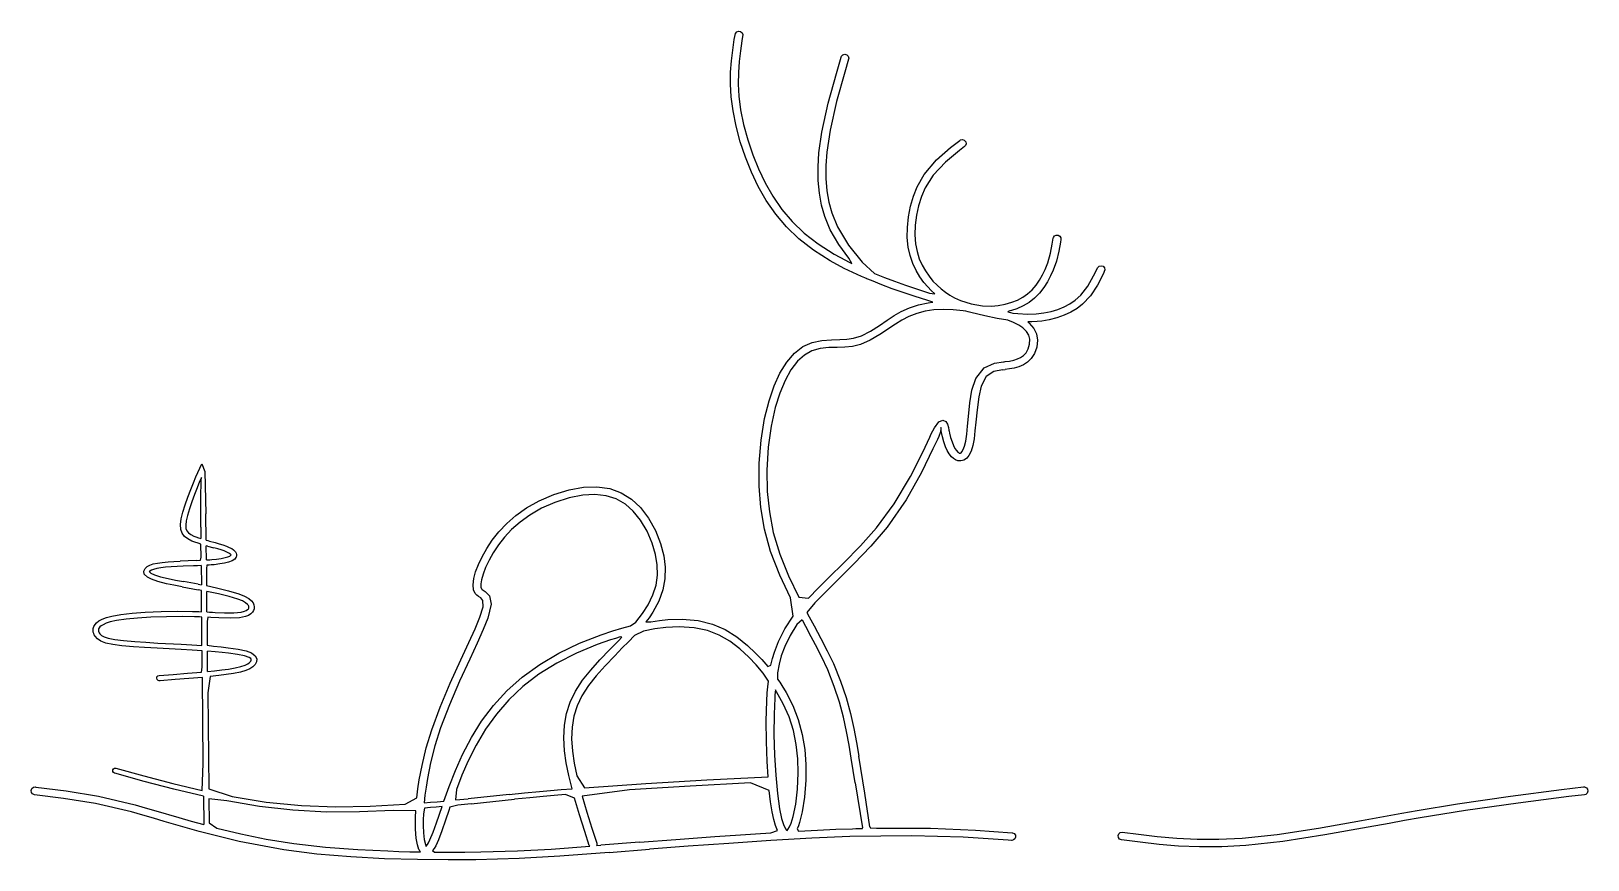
# Model space of a CAD drawing. Extents: x -1439 to 1494, y -763 to 799.
import ezdxf

# ---------------------------------------------------------------- set-up
doc = ezdxf.new("R2010")
doc.units = 0
doc.layers.get('0').update_dxf_attribs({"linetype": 'CONTINUOUS'})

msp = doc.modelspace()

# ---------------------------------------------------------------- linework, layer by layer
for p, q in [((-114.4, 782.9), (-112.3, 794.6)), ((-112.3, 794.6), (-109.9, 797.4)), ((-109.9, 797.4), (-106.5, 798.8)), ((-106.5, 798.8), (-102.6, 798.2)), ((-102.6, 798.2), (-99.7, 795.8)), ((-98.4, 792.3), (-99.9, 780.8)), ((-99.7, 795.8), (-98.4, 792.3)), ((-119.8, 742.7), (-117.4, 763.1)), ((-117.4, 763.1), (-114.4, 782.9)), ((-99.9, 780.8), (-102.8, 761.4)), ((-121.3, 721.5), (-119.8, 742.7)), ((-105.2, 741.4), (-106.6, 720.8)), ((-102.8, 761.4), (-105.2, 741.4)), ((78, 718.9), (87.1, 749.8)), ((87.1, 749.8), (87.8, 751.5)), ((87.8, 751.5), (90.4, 754.1)), ((90.4, 754.1), (94, 755.1)), ((94, 755.1), (97.8, 754.1)), ((101.1, 745.7), (94, 721.4)), ((97.8, 754.1), (100.4, 751.5)), ((100.4, 751.5), (101.4, 747.9)), ((101.4, 747.9), (101.1, 745.7)), ((-121.6, 699), (-121.3, 721.5)), ((-106.6, 720.8), (-106.9, 699.1)), ((62.6, 662.9), (78, 718.9)), ((94, 721.4), (78.5, 665.9)), ((-120.2, 674.9), (-121.6, 699)), ((-116.8, 648.5), (-120.2, 674.9)), ((-106.9, 699.1), (-105.6, 676.1)), ((-105.6, 676.1), (-102.4, 650.7)), ((-111.1, 619.9), (-116.8, 648.5)), ((-102.4, 650.7), (-96.8, 623.1)), ((50.6, 608.2), (62.6, 662.9)), ((78.5, 665.9), (66.2, 611.9)), ((-103.2, 590.2), (-111.1, 619.9)), ((-96.8, 623.1), (-89.1, 594.2)), ((-93.4, 561), (-103.2, 590.2)), ((-89.1, 594.2), (-79.6, 566)), ((45.2, 569.3), (50.6, 608.2)), ((66.2, 611.9), (60.1, 571)), ((293.2, 579.5), (310.6, 592.9)), ((310.6, 592.9), (311.8, 593.7)), ((311.8, 593.7), (315.5, 594.4)), ((315.5, 594.4), (319, 593.2)), ((319, 593.2), (321.6, 590.3)), ((321.6, 590.3), (322.3, 586.6)), ((-82.2, 533.3), (-93.4, 561)), ((-79.6, 566), (-68.8, 539.2)), ((43.6, 543), (45.2, 569.3)), ((60.1, 571), (58.3, 545.6)), ((266.4, 556.1), (293.2, 579.5)), ((309.7, 573.7), (283.6, 552.1)), ((319.5, 581.2), (309.7, 573.7)), ((321.1, 583.1), (319.5, 581.3)), ((319.5, 581.3), (319.5, 581.2)), ((322.3, 586.6), (321.1, 583.1)), ((-69.2, 506.2), (-82.2, 533.3)), ((-68.8, 539.2), (-56.2, 513)), ((43.8, 517.6), (43.6, 543)), ((58.3, 545.6), (58.4, 521.1)), ((230.3, 505.7), (243.1, 528.4)), ((243.1, 528.4), (266.4, 556.1)), ((283.6, 552.1), (260.5, 527.4)), ((-54.1, 479.8), (-69.2, 506.2)), ((-56.2, 513), (-41.6, 487.5)), ((46, 493.7), (43.8, 517.6)), ((58.4, 521.1), (60.2, 498.1)), ((223.1, 487.7), (230.3, 505.7)), ((245.4, 503.4), (238.5, 487.2)), ((260.5, 527.4), (245.4, 503.4)), ((-36.4, 454.2), (-54.1, 479.8)), ((-41.6, 487.5), (-24.7, 463)), ((50, 471.1), (46, 493.7)), ((55.9, 449.7), (50, 471.1)), ((60.2, 498.1), (63.7, 476.8)), ((63.7, 476.8), (69.1, 456.6)), ((217.7, 468.9), (223.1, 487.7)), ((233, 469.9), (229.1, 451.7)), ((238.5, 487.2), (233, 469.9)), ((-16.1, 430.1), (-36.4, 454.2)), ((-24.7, 463), (-5.3, 440)), ((-5.3, 440), (17.3, 418.3)), ((66.4, 424.2), (55.9, 449.7)), ((69.1, 456.6), (80, 429.8)), ((211.7, 429), (213.8, 449)), ((213.8, 449), (217.7, 468.9)), ((229.1, 451.7), (226.7, 432.9)), ((7.5, 407.4), (-16.1, 430.1)), ((17.3, 418.3), (43.6, 397.8)), ((82.4, 396.5), (66.4, 424.2)), ((80, 429.8), (101.1, 395.2)), ((211.6, 409.7), (211.7, 429)), ((226.7, 432.9), (226.1, 414.8)), ((226.1, 414.8), (227.3, 398.1)), ((486.9, 409.8), (488.9, 412.9)), ((488.9, 412.9), (492.2, 414.6)), ((492.2, 414.6), (496.1, 414.4)), ((496.1, 414.4), (499.3, 412.4)), ((499.3, 412.4), (501, 409.1)), ((34.9, 386), (7.5, 407.4)), ((66.5, 365.8), (34.9, 386)), ((43.6, 397.8), (74.1, 378.4)), ((101.2, 370.8), (82.4, 396.5)), ((101.1, 395.2), (126.5, 363.3)), ((213.4, 391.9), (211.6, 409.7)), ((216.9, 375.8), (213.4, 391.9)), ((227.3, 398.1), (230, 383.3)), ((230, 383.3), (234.2, 369.9)), ((481.4, 380.4), (484.8, 397.3)), ((484.8, 397.3), (486.6, 408.6)), ((486.6, 408.6), (486.9, 409.8)), ((497.2, 384), (492.5, 365.5)), ((500.3, 401.4), (497.2, 384)), ((501.1, 406.4), (500.3, 401.4)), ((501, 409.1), (501.1, 406.4)), ((92.6, 351.8), (66.5, 365.8)), ((74.1, 378.4), (94.9, 367)), ((94.9, 367), (101.1, 363.9)), ((101.1, 363.9), (107.3, 360.9)), ((107.3, 360.9), (101.2, 370.8)), ((126.5, 363.3), (149.9, 342)), ((221.9, 361.2), (216.9, 375.8)), ((228.1, 348), (221.9, 361.2)), ((234.2, 369.9), (239.5, 357.7)), ((239.5, 357.7), (245.7, 346.8)), ((471.3, 349.8), (476.2, 362.5)), ((476.2, 362.5), (481.4, 380.4)), ((492.5, 365.5), (486.5, 348.3)), ((562.6, 337.5), (570.5, 353.5)), ((570.5, 353.5), (573.3, 356)), ((573.3, 356), (576.9, 356.8)), ((576.9, 356.8), (580.6, 355.6)), ((580.6, 355.6), (583.2, 352.8)), ((583.2, 352.8), (584, 349.2)), ((108.7, 344), (92.6, 351.8)), ((125.5, 336.4), (108.7, 344)), ((134.8, 332.4), (125.5, 336.4)), ((135, 332.3), (134.8, 332.4)), ((135.1, 332.2), (135, 332.3)), ((144, 328.6), (135.1, 332.2)), ((163.4, 320.9), (144, 328.6)), ((149.9, 342), (168.6, 334.6)), ((168.6, 334.6), (187.6, 327.5)), ((187.6, 327.5), (208.2, 320.1)), ((235.2, 336.1), (228.1, 348)), ((243, 325.4), (235.2, 336.1)), ((250.1, 317), (243, 325.4)), ((245.7, 346.8), (252.6, 336.9)), ((252.6, 336.9), (260, 327.9)), ((260, 327.9), (267.6, 320)), ((454.4, 320.3), (460.9, 329.8)), ((460.9, 329.8), (466.6, 339.8)), ((466.6, 339.8), (471.3, 349.8)), ((476, 326.5), (469.1, 315.6)), ((481.7, 337.4), (476, 326.5)), ((486.5, 348.3), (481.7, 337.4)), ((551.8, 318.2), (562.6, 337.5)), ((580.8, 341.1), (570, 320)), ((584, 349.2), (580.8, 341.1)), ((183.1, 313.5), (163.4, 320.9)), ((204.1, 306), (183.1, 313.5)), ((226.3, 298.6), (204.1, 306)), ((208.2, 320.1), (231, 312.5)), ((248.3, 291.6), (226.3, 298.6)), ((231, 312.5), (253.4, 305.3)), ((256.7, 310.1), (250.1, 317)), ((253.4, 305.3), (263.6, 303.8)), ((263.6, 303.8), (256.7, 310.1)), ((267.6, 320), (275.5, 312.9)), ((275.5, 312.9), (283.6, 306.6)), ((283.6, 306.6), (292, 301.1)), ((292, 301.1), (300.6, 296.2)), ((300.6, 296.2), (311.8, 291.1)), ((419, 292), (429, 297.2)), ((429, 297.2), (438.3, 303.6)), ((438.3, 303.6), (446.9, 311.5)), ((451.5, 295.6), (441, 287.4)), ((446.9, 311.5), (454.4, 320.3)), ((460.9, 305.1), (451.5, 295.6)), ((469.1, 315.6), (460.9, 305.1)), ((527.8, 291.6), (538.3, 301)), ((538.3, 301), (551.8, 318.2)), ((556.8, 300.1), (541.9, 284.2)), ((570, 320), (556.8, 300.1)), ((186.9, 262.7), (200.3, 270.4)), ((200.3, 270.4), (215.7, 277.6)), ((229.6, 267), (214.4, 261.1)), ((215.7, 277.6), (232.9, 283.2)), ((245.3, 271), (229.6, 267)), ((232.9, 283.2), (250.7, 286.8)), ((261.8, 273.4), (245.3, 271)), ((260, 287.9), (248.3, 291.6)), ((250.7, 286.8), (259.2, 287.8)), ((259.2, 287.8), (259.6, 287.9)), ((259.6, 287.9), (260, 287.9)), ((279.4, 274.2), (261.8, 273.4)), ((298.1, 273.7), (279.4, 274.2)), ((317.1, 272), (298.1, 273.7)), ((311.8, 291.1), (331.9, 285.1)), ((321.7, 270.8), (317.1, 272)), ((326.3, 269.6), (321.7, 270.8)), ((331.5, 268.3), (326.3, 269.6)), ((357.8, 262.1), (331.5, 268.3)), ((331.9, 285.1), (353.5, 281.3)), ((353.5, 281.3), (370.2, 280.8)), ((370.2, 280.8), (383, 282)), ((383, 282), (396, 284.4)), ((396, 284.4), (408.3, 287.9)), ((401.7, 270.7), (400.9, 269.6)), ((400.9, 269.6), (405.9, 268.4)), ((404.9, 271.5), (401.7, 270.7)), ((408.1, 272.4), (404.9, 271.5)), ((405.9, 268.4), (410.7, 267.6)), ((417.9, 275.7), (408.1, 272.4)), ((408.3, 287.9), (419, 292)), ((410.7, 267.6), (420.1, 266.6)), ((429.9, 280.9), (417.9, 275.7)), ((420.1, 266.6), (438.4, 265.6)), ((441, 287.4), (429.9, 280.9)), ((438.4, 265.6), (454.5, 266.1)), ((454.5, 266.1), (469.1, 267.9)), ((469.1, 267.9), (482.8, 270.7)), ((482.8, 270.7), (495.5, 274.5)), ((495.5, 274.5), (507.2, 279.3)), ((519.8, 269.3), (507.1, 263.3)), ((507.2, 279.3), (518, 285)), ((518, 285), (527.8, 291.6)), ((531.5, 276.3), (519.8, 269.3)), ((541.9, 284.2), (531.5, 276.3)), ((142.2, 233.5), (159.2, 244.3)), ((159.2, 244.3), (173.9, 254.2)), ((189.1, 246.7), (159.6, 227)), ((173.9, 254.2), (186.9, 262.7)), ((201.6, 254.4), (189.1, 246.7)), ((214.4, 261.1), (201.6, 254.4)), ((380.8, 257.4), (357.8, 262.1)), ((401, 254.1), (380.8, 257.4)), ((412, 249.6), (401, 254.1)), ((421.5, 244.8), (412, 249.6)), ((429.3, 239.6), (421.5, 244.8)), ((436.1, 232.8), (429.3, 239.6)), ((446.5, 251), (438.5, 250.9)), ((438.5, 250.9), (438.6, 250.9)), ((438.6, 250.9), (441.1, 248.8)), ((441.1, 248.8), (449.9, 238.7)), ((456.2, 251.6), (446.5, 251)), ((449.9, 238.7), (455.1, 228.1)), ((465.4, 252.5), (456.2, 251.6)), ((479.2, 254.9), (465.4, 252.5)), ((493.6, 258.5), (479.2, 254.9)), ((507.1, 263.3), (493.6, 258.5)), ((14.9, 204.3), (32.1, 212.3)), ((32.1, 212.3), (50.3, 216.1)), ((50.3, 216.1), (68.6, 217.3)), ((68.6, 217.3), (84.2, 217.6)), ((84.2, 217.6), (97.4, 218.2)), ((97.4, 218.2), (110.4, 220.1)), ((123.2, 208.4), (108.1, 204.8)), ((110.4, 220.1), (125.4, 224.9)), ((141.6, 216.4), (123.2, 208.4)), ((125.4, 224.9), (142.2, 233.5)), ((159.6, 227), (141.6, 216.4)), ((440.4, 225.6), (436.1, 232.8)), ((439.6, 200.4), (442.1, 209.1)), ((442.3, 218.3), (440.4, 225.6)), ((442.1, 209.1), (442.3, 218.3)), ((455.1, 228.1), (457.2, 216.6)), ((457.2, 216.6), (455.9, 203.4)), ((-15.4, 175.1), (-0.8, 192.1)), ((4.6, 176.6), (-7.7, 160.5)), ((-0.8, 192.1), (14.9, 204.3)), ((17.7, 188.5), (4.6, 176.6)), ((31.6, 196.5), (17.7, 188.5)), ((47.3, 200.9), (31.6, 196.5)), ((63.5, 202.5), (47.3, 200.9)), ((79.6, 202.8), (63.5, 202.5)), ((93.8, 203.3), (79.6, 202.8)), ((108.1, 204.8), (93.8, 203.3)), ((394.1, 175.8), (395.8, 176)), ((395.8, 176), (404.2, 177.2)), ((404.2, 177.2), (412.1, 178.8)), ((412.1, 178.8), (419.2, 181)), ((419.2, 181), (425.2, 183.8)), ((425.2, 183.8), (430.6, 187.7)), ((430.6, 187.7), (435.3, 192.9)), ((435.3, 192.9), (439.6, 200.4)), ((445.2, 181.8), (438.2, 175)), ((451.5, 191.4), (445.2, 181.8)), ((455.9, 203.4), (451.5, 191.4)), ((-39.3, 130.4), (-28.3, 154.3)), ((-28.3, 154.3), (-15.4, 175.1)), ((-7.7, 160.5), (-18.8, 140.6)), ((340.5, 144.3), (356.3, 164.5)), ((360.5, 148.2), (350.7, 130)), ((356.3, 164.5), (375.7, 173)), ((374.9, 157.3), (360.5, 148.2)), ((391.1, 160.7), (374.9, 157.3)), ((375.7, 173), (392.6, 175.7)), ((391.1, 160.7), (396.2, 161.3)), ((392.6, 175.7), (394.1, 175.8)), ((403.9, 162.3), (396.2, 161.3)), ((413, 164), (403.9, 162.3)), ((421.8, 166.4), (413, 164)), ((430.3, 169.9), (421.8, 166.4)), ((438.2, 175), (430.3, 169.9)), ((-48.9, 102.3), (-39.3, 130.4)), ((-18.8, 140.6), (-28.7, 116.9)), ((329.7, 98.1), (333.5, 122.1)), ((333.5, 122.1), (340.5, 144.3)), ((350.7, 130), (346.1, 109.5)), ((-57.2, 68.6), (-48.9, 102.3)), ((-37.4, 89.3), (-45, 54.6)), ((-28.7, 116.9), (-37.4, 89.3)), ((327, 72.4), (329.7, 98.1)), ((346.1, 109.5), (343, 85.4)), ((-63.8, 28.3), (-57.2, 68.6)), ((263, 51.5), (271.3, 62.4)), ((271.3, 62.4), (278.4, 65.6)), ((278.4, 65.6), (284.1, 63.1)), ((284.1, 63.1), (287.2, 58.4)), ((325.3, 54.2), (327, 72.4)), ((340.7, 62), (339.1, 45.6)), ((343, 85.4), (340.7, 62)), ((-45, 54.6), (-50.6, 14.7)), ((240.8, 5.5), (253.9, 33.6)), ((253.9, 33.6), (256.8, 39.7)), ((256.8, 39.7), (263, 51.5)), ((268.2, 29.5), (265.2, 23)), ((270.9, 35.1), (268.2, 29.5)), ((274, 43.7), (270.9, 35.1)), ((274.6, 49.7), (274, 43.7)), ((275.1, 51.6), (274.6, 49.7)), ((275.5, 50), (275.1, 51.6)), ((275.7, 46), (275.5, 50)), ((276.1, 42.2), (275.7, 46)), ((277.9, 34.2), (276.1, 42.2)), ((280.5, 24.9), (277.9, 34.2)), ((287.2, 58.4), (289.1, 51.9)), ((289.1, 51.9), (290.1, 47)), ((290.1, 47), (290.4, 45.2)), ((290.4, 45.2), (291.2, 41.3)), ((291.2, 41.3), (293.3, 33)), ((293.3, 33), (296, 24.7)), ((321.7, 26.3), (323.7, 39.2)), ((323.7, 39.2), (325.3, 54.2)), ((337.3, 30.7), (335, 18)), ((339.1, 45.6), (337.3, 30.7)), ((-67.4, -15.5), (-63.8, 28.3)), ((-50.6, 14.7), (-53.1, -28.3)), ((217.8, -40.4), (240.8, 5.5)), ((259.8, 11.4), (238.4, -32.7)), ((265.2, 23), (259.8, 11.4)), ((283.7, 15.7), (280.5, 24.9)), ((287, 8.4), (283.7, 15.7)), ((290.7, 2), (287, 8.4)), ((295, -3.4), (290.7, 2)), ((296, 24.7), (298.8, 17.7)), ((298.8, 17.7), (301.3, 12.6)), ((301.3, 12.6), (304.2, 8.4)), ((304.2, 8.4), (306.6, 5.7)), ((306.6, 5.7), (308, 4.6)), ((308, 4.6), (309.4, 3.8)), ((309.4, 3.8), (310.5, 3.5)), ((310.5, 3.5), (310.9, 3.4)), ((310.9, 3.4), (311.4, 3.5)), ((311.4, 3.5), (311.8, 3.6)), ((311.8, 3.6), (312.4, 3.9)), ((312.4, 3.9), (313.1, 4.4)), ((313.1, 4.4), (314.4, 5.8)), ((314.4, 5.8), (317.1, 10.2)), ((317.1, 10.2), (319.5, 16.8)), ((319.5, 16.8), (321.7, 26.3)), ((331.7, 7.3), (327.7, -0.7)), ((335, 18), (331.7, 7.3)), ((-1128.9, -41), (-1117.8, -16.8)), ((-1117.8, -16.8), (-1112, -31)), ((-67.4, -58.8), (-67.4, -15.5)), ((-53.1, -28.3), (-52.3, -68.5)), ((298.7, -6.8), (295, -3.4)), ((302.5, -9.1), (298.7, -6.8)), ((306.6, -10.7), (302.5, -9.1)), ((309.7, -11.2), (306.6, -10.7)), ((312.6, -11.1), (309.7, -11.2)), ((315.6, -10.6), (312.6, -11.1)), ((318.4, -9.5), (315.6, -10.6)), ((321, -7.9), (318.4, -9.5)), ((323.6, -5.8), (321, -7.9)), ((327.7, -0.7), (323.6, -5.8)), ((-1138.7, -65.2), (-1133.5, -52.1)), ((-1133.5, -52.1), (-1128.9, -41)), ((-1121.9, -50), (-1126.5, -61.5)), ((-1118.6, -42.2), (-1121.9, -50)), ((-1119.8, -79.8), (-1118.8, -48.8)), ((-1118.8, -48.8), (-1118.6, -42.2)), ((-1112, -31), (-1110.1, -111.1)), ((187.1, -92.2), (217.8, -40.4)), ((238.4, -32.7), (209.2, -84.7)), ((-1149.3, -94), (-1144.1, -79.5)), ((-1144.1, -79.5), (-1138.7, -65.2)), ((-1131.6, -74.5), (-1136.7, -88)), ((-1126.5, -61.5), (-1131.6, -74.5)), ((-1119.8, -135.7), (-1119.8, -79.8)), ((-506, -99.7), (-481.9, -86.1)), ((-481.9, -86.1), (-454.4, -74.3)), ((-454.4, -74.3), (-425.4, -65.5)), ((-425.3, -80.6), (-452.3, -89.2)), ((-425.4, -65.5), (-398.3, -60.8)), ((-400.1, -75.8), (-425.3, -80.6)), ((-377.4, -74.5), (-400.1, -75.8)), ((-398.3, -60.8), (-373.1, -59.9)), ((-356, -76.7), (-377.4, -74.5)), ((-373.1, -59.9), (-349.1, -63.2)), ((-336.7, -82.8), (-356, -76.7)), ((-349.1, -63.2), (-327.3, -71)), ((-319.7, -92.7), (-336.7, -82.8)), ((-327.3, -71), (-308.1, -83.1)), ((-308.1, -83.1), (-291.4, -98.6)), ((-64.2, -99), (-67.4, -58.8)), ((-52.3, -68.5), (-48.3, -107.3)), ((209.2, -84.7), (173.4, -136.2)), ((-1156.7, -120.2), (-1153.6, -107.9)), ((-1153.6, -107.9), (-1149.3, -94)), ((-1144.9, -113.8), (-1147.2, -124.2)), ((-1141.2, -101.4), (-1144.9, -113.8)), ((-1136.7, -88), (-1141.2, -101.4)), ((-1109.5, -160.1), (-1110.1, -111.1)), ((-543.3, -129), (-526.1, -113.9)), ((-526.1, -113.9), (-506, -99.7)), ((-499.7, -113), (-518.1, -126.2)), ((-477.7, -100.4), (-499.7, -113)), ((-452.3, -89.2), (-477.7, -100.4)), ((-304.8, -105.7), (-319.7, -92.7)), ((-290.9, -122.6), (-304.8, -105.7)), ((-291.4, -98.6), (-275.8, -118.8)), ((-57.4, -139.4), (-64.2, -99)), ((-48.3, -107.3), (-40.9, -146)), ((153.8, -137), (187.1, -92.2)), ((-1158, -131.1), (-1156.7, -120.2)), ((-1157.5, -140), (-1158, -131.1)), ((-1154.9, -147.3), (-1157.5, -140)), ((-1147.2, -124.2), (-1148.1, -132.1)), ((-1148.1, -132.1), (-1147.6, -138.3)), ((-1147.6, -138.3), (-1145.9, -143.1)), ((-1145.9, -143.1), (-1142.8, -146.8)), ((-1119.8, -135.7), (-1119.5, -157.5)), ((-570.5, -160.5), (-558, -144.6)), ((-558, -144.6), (-543.3, -129)), ((-533.9, -140.3), (-547.4, -154.8)), ((-518.1, -126.2), (-533.9, -140.3)), ((-278.4, -143.7), (-290.9, -122.6)), ((-268.9, -165.9), (-278.4, -143.7)), ((-275.8, -118.8), (-262.8, -142.3)), ((-262.8, -142.3), (-253.2, -166.7)), ((-45.9, -181.8), (-57.4, -139.4)), ((-40.9, -146), (-28.7, -186.8)), ((123.5, -171), (153.8, -137)), ((173.4, -136.2), (143.1, -171.5)), ((-1150.4, -153.3), (-1154.9, -147.3)), ((-1144.1, -158.2), (-1150.4, -153.3)), ((-1136.5, -162), (-1144.1, -158.2)), ((-1142.8, -146.8), (-1138.3, -150)), ((-1138.3, -150), (-1132.9, -152.7)), ((-1130.9, -164.2), (-1136.5, -162)), ((-1132.9, -152.7), (-1128.8, -154.3)), ((-1124.8, -166.3), (-1130.9, -164.2)), ((-1128.8, -154.3), (-1124.3, -155.9)), ((-1119.4, -168.2), (-1124.8, -166.3)), ((-1124.3, -155.9), (-1119.5, -157.5)), ((-1119.2, -192.5), (-1119.4, -168.2)), ((-1109.5, -160.1), (-1106.7, -161.2)), ((-1106.9, -171.5), (-1109.4, -170.8)), ((-1109.1, -197.7), (-1109.4, -170.8)), ((-1106.9, -171.5), (-1094.8, -174.8)), ((-1106.7, -161.2), (-1103.2, -162.2)), ((-1103.2, -162.2), (-1092.6, -165.1)), ((-1087.6, -176.8), (-1094.8, -174.8)), ((-1092.6, -165.1), (-1085, -167.2)), ((-1085, -167.2), (-1078, -169.4)), ((-1078, -169.4), (-1071.5, -171.7)), ((-1071.5, -171.7), (-1065.9, -174)), ((-1065.9, -174), (-1061.4, -176.4)), ((-580.8, -176.2), (-570.5, -160.5)), ((-558.9, -169.5), (-568.5, -184.1)), ((-547.4, -154.8), (-558.9, -169.5)), ((-262.7, -187.4), (-268.9, -165.9)), ((-253.2, -166.7), (-247.2, -189.8)), ((91.7, -203.5), (123.5, -171)), ((143.1, -171.5), (110.9, -205.1)), ((-1215.8, -207.5), (-1209.1, -205.3)), ((-1209.1, -205.3), (-1201.5, -203.6)), ((-1201.5, -203.6), (-1192.3, -202.3)), ((-1192.3, -202.3), (-1181.4, -201.2)), ((-1181.4, -201.2), (-1170.3, -200.5)), ((-1170.3, -200.5), (-1158.3, -199.9)), ((-1128.4, -198.7), (-1158.3, -199.9)), ((-1128.4, -198.7), (-1120.4, -198.4)), ((-1120.4, -198.4), (-1119.2, -192.5)), ((-1109.1, -197.7), (-1105.9, -197.5)), ((-1105.9, -197.5), (-1102.4, -197.3)), ((-1102.4, -197.3), (-1099, -197)), ((-1099, -197), (-1090.2, -196.1)), ((-1084, -205.3), (-1094.7, -206.6)), ((-1090.2, -196.1), (-1081.3, -194.7)), ((-1081.1, -178.8), (-1087.6, -176.8)), ((-1075, -203.7), (-1084, -205.3)), ((-1081.3, -194.7), (-1073.9, -193.2)), ((-1075.5, -180.8), (-1081.1, -178.8)), ((-1070.7, -182.8), (-1075.5, -180.8)), ((-1067.3, -201.7), (-1075, -203.7)), ((-1073.9, -193.2), (-1068.6, -191.7)), ((-1066.9, -184.7), (-1070.7, -182.8)), ((-1068.6, -191.7), (-1065.1, -190.3)), ((-1060.6, -199.1), (-1067.3, -201.7)), ((-1064.7, -186), (-1066.9, -184.7)), ((-1065.1, -190.3), (-1062.8, -188.9)), ((-1063.4, -187), (-1064.7, -186)), ((-1062.5, -188), (-1063.4, -187)), ((-1062.8, -188.9), (-1062.2, -188.3)), ((-1062.2, -188.3), (-1062.5, -188)), ((-1061.4, -176.4), (-1058.3, -178.4)), ((-1055.8, -196), (-1060.6, -199.1)), ((-1058.3, -178.4), (-1056, -180.3)), ((-1056, -180.3), (-1054.3, -182.2)), ((-1053.4, -193.2), (-1055.8, -196)), ((-1054.3, -182.2), (-1052.7, -184.9)), ((-1053, -192.5), (-1053.4, -193.2)), ((-1052.7, -191.8), (-1053, -192.5)), ((-1052.7, -184.9), (-1052.1, -187.7)), ((-1052.3, -190.6), (-1052.7, -191.8)), ((-1052.1, -187.7), (-1052.3, -190.6)), ((-596.6, -206.4), (-589.5, -191.6)), ((-589.5, -191.6), (-580.8, -176.2)), ((-576.5, -198.3), (-582.9, -211.8)), ((-568.5, -184.1), (-576.5, -198.3)), ((-259.6, -207), (-262.7, -187.4)), ((-247.2, -189.8), (-244.5, -211.6)), ((-28.8, -226.4), (-45.9, -181.8)), ((-28.7, -186.8), (-12.1, -227.8)), ((110.9, -205.1), (57.9, -257.5)), ((64.3, -230.4), (91.7, -203.5)), ((-1227.3, -218.8), (-1224.6, -213.6)), ((-1226.1, -224.4), (-1227.3, -218.8)), ((-1220.4, -230), (-1226.1, -224.4)), ((-1224.6, -213.6), (-1220.9, -210.1)), ((-1220.9, -210.1), (-1215.8, -207.5)), ((-1212.6, -234.1), (-1220.4, -230)), ((-1215.5, -218.6), (-1216.7, -219.7)), ((-1216.7, -219.7), (-1216.6, -220.1)), ((-1216.6, -220.1), (-1216, -220.8)), ((-1216, -220.8), (-1213.7, -222.5)), ((-1212.7, -216.9), (-1215.5, -218.6)), ((-1213.7, -222.5), (-1206.6, -225.8)), ((-1208.5, -215.4), (-1212.7, -216.9)), ((-1200.5, -238.3), (-1212.6, -234.1)), ((-1202.7, -214), (-1208.5, -215.4)), ((-1206.6, -225.8), (-1195.6, -229.3)), ((-1195.1, -212.7), (-1202.7, -214)), ((-1195.6, -229.3), (-1181.1, -232.9)), ((-1185.9, -211.6), (-1195.1, -212.7)), ((-1175.4, -210.8), (-1185.9, -211.6)), ((-1181.1, -232.9), (-1167.6, -235.7)), ((-1164.3, -210.2), (-1175.4, -210.8)), ((-1152.6, -209.7), (-1164.3, -210.2)), ((-1133.6, -208.9), (-1152.6, -209.7)), ((-1125.8, -208.6), (-1133.6, -208.9)), ((-1119, -208.4), (-1125.8, -208.6)), ((-1119, -208.4), (-1118.6, -244.8)), ((-1108.1, -207.7), (-1109, -214.1)), ((-1109, -214.1), (-1108.6, -246)), ((-1104.1, -207.4), (-1108.1, -207.7)), ((-1100.2, -207.1), (-1104.1, -207.4)), ((-1094.7, -206.6), (-1100.2, -207.1)), ((-606.7, -244.6), (-605.4, -232.9)), ((-605.4, -232.9), (-601.9, -220.2)), ((-601.9, -220.2), (-596.6, -206.4)), ((-587.8, -224.3), (-590.8, -234.9)), ((-582.9, -211.8), (-587.8, -224.3)), ((-261.9, -245), (-259.2, -226.2)), ((-259.2, -226.2), (-259.6, -207)), ((-245.1, -233), (-249.1, -254.1)), ((-244.5, -211.6), (-245.1, -233)), ((-8.5, -269.3), (-28.8, -226.4)), ((-12.1, -227.8), (7, -267.6)), ((44.1, -250.5), (64.3, -230.4)), ((-1184.4, -242.4), (-1200.5, -238.3)), ((-1170.5, -245.3), (-1184.4, -242.4)), ((-1154.7, -248.3), (-1170.5, -245.3)), ((-1167.6, -235.7), (-1152.5, -238.6)), ((-1154.7, -248.3), (-1124.8, -253.8)), ((-1124.9, -243.6), (-1152.5, -238.6)), ((-1124.9, -243.6), (-1118.6, -244.8)), ((-1118.5, -255.2), (-1124.8, -253.8)), ((-1118.1, -287), (-1118.5, -255.2)), ((-1108.6, -246), (-1090, -250.5)), ((-1086.4, -261.5), (-1108.5, -256.9)), ((-1108.1, -295.5), (-1108.5, -256.9)), ((-1090, -250.5), (-1067.3, -255.7)), ((-1066.4, -266.3), (-1086.4, -261.5)), ((-1067.3, -255.7), (-1048.3, -261.3)), ((-1048.3, -261.3), (-1037, -266)), ((-605.5, -254.3), (-606.7, -244.6)), ((-602.4, -260.8), (-605.5, -254.3)), ((-599.4, -264), (-602.4, -260.8)), ((-596.2, -266.4), (-599.4, -264)), ((-590.8, -234.9), (-592, -242.7)), ((-592, -242.7), (-591.9, -248.7)), ((-591.9, -248.7), (-590.5, -252.1)), ((-590.5, -252.1), (-589.3, -253.4)), ((-589.3, -253.4), (-587.6, -254.6)), ((-587.6, -254.6), (-584, -256.9)), ((-584, -256.9), (-575.4, -265.2)), ((-276.9, -282.5), (-267.7, -263.7)), ((-267.7, -263.7), (-261.9, -245)), ((-249.1, -254.1), (-256.7, -275.1)), ((25.4, -270), (44.1, -250.5)), ((57.9, -257.5), (37.5, -278.4)), ((-1118.6, -295.2), (-1118.1, -287)), ((-1049.8, -271.4), (-1066.4, -266.3)), ((-1041.3, -275), (-1049.8, -271.4)), ((-1035.4, -278.4), (-1041.3, -275)), ((-1037.3, -294.5), (-1034.1, -292.9)), ((-1037, -266), (-1029.4, -270.4)), ((-1031.4, -281.7), (-1035.4, -278.4)), ((-1034.1, -292.9), (-1031.4, -291.1)), ((-1029.9, -283.6), (-1031.4, -281.7)), ((-1031.4, -291.1), (-1030, -289.5)), ((-1030, -289.5), (-1029.3, -288.4)), ((-1029.2, -285), (-1029.9, -283.6)), ((-1029.4, -270.4), (-1024, -275)), ((-1029.3, -288.4), (-1028.9, -287.4)), ((-1028.9, -286.3), (-1029.2, -285)), ((-1028.9, -287.4), (-1028.9, -286.3)), ((-1024, -275), (-1021.1, -278.8)), ((-1020.4, -292.9), (-1022.3, -295.9)), ((-1021.1, -278.8), (-1019.5, -282.4)), ((-1019.2, -289.5), (-1020.4, -292.9)), ((-1019.5, -282.4), (-1018.9, -286)), ((-1018.9, -286), (-1019.2, -289.5)), ((-592.3, -269), (-596.2, -266.4)), ((-593.7, -305.6), (-587.9, -285.9)), ((-588.1, -274.3), (-592.3, -269)), ((-587.9, -285.9), (-588.1, -274.3)), ((-572.4, -281.1), (-578.8, -307.5)), ((-575.4, -265.2), (-572.4, -281.1)), ((-287.2, -298.3), (-276.9, -282.5)), ((-256.7, -275.1), (-268.1, -296.2)), ((-3.3, -303.7), (-8.5, -269.3)), ((7, -267.6), (25.4, -270)), ((37.5, -278.4), (22.4, -296.9)), ((-1321.1, -322.8), (-1319, -319.3)), ((-1319, -319.3), (-1315.9, -315.9)), ((-1315.9, -315.9), (-1311.7, -312.7)), ((-1311.7, -312.7), (-1305.5, -309.4)), ((-1307.6, -322), (-1309.9, -323.9)), ((-1303.9, -319.7), (-1307.6, -322)), ((-1305.5, -309.4), (-1297.5, -306.3)), ((-1298, -317.1), (-1303.9, -319.7)), ((-1290.3, -314.6), (-1298, -317.1)), ((-1297.5, -306.3), (-1287.5, -303.6)), ((-1278.8, -312), (-1290.3, -314.6)), ((-1287.5, -303.6), (-1270.2, -300.5)), ((-1260.3, -309.3), (-1278.8, -312)), ((-1270.2, -300.5), (-1248.7, -298)), ((-1238.8, -307.2), (-1260.3, -309.3)), ((-1248.7, -298), (-1224.6, -296.3)), ((-1213.9, -305.7), (-1238.8, -307.2)), ((-1224.6, -296.3), (-1194.6, -295)), ((-1184.1, -304.7), (-1213.9, -305.7)), ((-1194.6, -295), (-1163.9, -294.5)), ((-1154.8, -304.5), (-1184.1, -304.7)), ((-1163.9, -294.5), (-1135.1, -294.7)), ((-1131.4, -304.8), (-1154.8, -304.5)), ((-1135.1, -294.7), (-1127.7, -294.9)), ((-1126.7, -304.9), (-1131.4, -304.8)), ((-1127.7, -294.9), (-1123.1, -295.1)), ((-1122.1, -305.1), (-1126.7, -304.9)), ((-1123.1, -295.1), (-1118.6, -295.2)), ((-1118, -305.4), (-1122.1, -305.1)), ((-1117.4, -358.9), (-1118, -305.4)), ((-1108.1, -295.5), (-1103.2, -295.9)), ((-1106.5, -305.7), (-1107.9, -313.8)), ((-1107.9, -313.8), (-1107.4, -358.3)), ((-1100.9, -306), (-1106.5, -305.7)), ((-1103.2, -295.9), (-1097.7, -296.2)), ((-1085.4, -306.8), (-1100.9, -306)), ((-1097.7, -296.2), (-1092.6, -296.5)), ((-1092.6, -296.5), (-1075.1, -297.3)), ((-1063.9, -307.6), (-1085.4, -306.8)), ((-1075.1, -297.3), (-1057.5, -297.6)), ((-1047, -306.9), (-1063.9, -307.6)), ((-1057.5, -297.6), (-1043.9, -296.3)), ((-1035.3, -304.3), (-1047, -306.9)), ((-1043.9, -296.3), (-1037.3, -294.5)), ((-1030, -302.1), (-1035.3, -304.3)), ((-1025.6, -299.2), (-1030, -302.1)), ((-1022.3, -295.9), (-1025.6, -299.2)), ((-602.6, -327.2), (-593.7, -305.6)), ((-578.8, -307.5), (-587.3, -328.6)), ((-326.4, -326.5), (-309.9, -322.1)), ((-309.9, -322.1), (-300.2, -314.9)), ((-300.2, -314.9), (-293.4, -306.5)), ((-293.4, -306.5), (-287.2, -298.3)), ((-278, -310.5), (-281.1, -314.5)), ((-281.1, -314.5), (-271.7, -314.1)), ((-275.1, -306.6), (-278, -310.5)), ((-268.1, -296.2), (-275.1, -306.6)), ((-271.7, -314.1), (-255.2, -311.6)), ((-255.2, -311.6), (-239.5, -309.9)), ((-239.5, -309.9), (-212.7, -309)), ((-212.7, -309), (-182.2, -311.7)), ((-182.2, -311.7), (-155.3, -318.4)), ((-155.3, -318.4), (-131.4, -328.8)), ((-19.1, -327.4), (-3.3, -303.7)), ((3.3, -319.6), (-9.4, -339.9)), ((13.2, -310.6), (3.3, -319.6)), ((13.2, -310.6), (26.2, -334.5)), ((22.4, -296.9), (26.6, -304.6)), ((26.6, -304.6), (36, -322)), ((36, -322), (48.8, -345.8)), ((-1322.6, -330.4), (-1322.3, -326.7)), ((-1322.2, -334), (-1322.6, -330.4)), ((-1322.3, -326.7), (-1321.1, -322.8)), ((-1321.4, -336.5), (-1322.2, -334)), ((-1320.3, -338.9), (-1321.4, -336.5)), ((-1318.9, -341.5), (-1320.3, -338.9)), ((-1314.5, -346.5), (-1318.9, -341.5)), ((-1307.9, -350.8), (-1314.5, -346.5)), ((-1312.3, -327.6), (-1312.6, -329.1)), ((-1312.6, -329.1), (-1312.6, -330.7)), ((-1312.6, -330.7), (-1312.3, -332.2)), ((-1311.4, -325.8), (-1312.3, -327.6)), ((-1312.3, -332.2), (-1311.8, -333.5)), ((-1311.8, -333.5), (-1311.2, -334.8)), ((-1309.9, -323.9), (-1311.4, -325.8)), ((-1311.2, -334.8), (-1309.9, -336.8)), ((-1309.9, -336.8), (-1306.8, -339.9)), ((-1298.3, -354.3), (-1307.9, -350.8)), ((-1306.8, -339.9), (-1301.8, -342.7)), ((-1301.8, -342.7), (-1294, -345.2)), ((-1294, -345.2), (-1281.9, -347.6)), ((-1281.9, -347.6), (-1265.2, -349.7)), ((-1265.2, -349.7), (-1244.2, -351.5)), ((-1244.2, -351.5), (-1223.5, -352.9)), ((-614.5, -353.3), (-602.6, -327.2)), ((-587.3, -328.6), (-598.7, -354.2)), ((-405.9, -354.7), (-365.3, -338.8)), ((-347.6, -348.3), (-373, -357.2)), ((-365.3, -338.8), (-343.2, -331.5)), ((-338.5, -345.4), (-347.6, -348.3)), ((-343.2, -331.5), (-326.4, -326.5)), ((-338.8, -356.3), (-332.6, -349.9)), ((-329.5, -342.6), (-338.5, -345.4)), ((-332.6, -349.9), (-326.4, -343.5)), ((-326.4, -343.5), (-329.5, -342.6)), ((-313.9, -351.7), (-325.5, -363.6)), ((-302.7, -339.8), (-313.9, -351.7)), ((-285.6, -331.6), (-302.7, -339.8)), ((-263.9, -327.6), (-285.6, -331.6)), ((-243.3, -325), (-263.9, -327.6)), ((-218.3, -323.6), (-243.3, -325)), ((-189.9, -325.4), (-218.3, -323.6)), ((-165.1, -330.7), (-189.9, -325.4)), ((-143.1, -339.3), (-165.1, -330.7)), ((-123, -351), (-143.1, -339.3)), ((-131.4, -328.8), (-109.6, -342.4)), ((-104.2, -365.3), (-123, -351)), ((-109.6, -342.4), (-89.2, -358.9)), ((-38.8, -371.2), (-31.4, -351.5)), ((-31.4, -351.5), (-19.1, -327.4)), ((-9.4, -339.9), (-19.3, -360.5)), ((38.4, -357.4), (26.2, -334.5)), ((48.8, -345.8), (60.9, -368.9)), ((-1285.7, -357), (-1298.3, -354.3)), ((-1268.5, -359.4), (-1285.7, -357)), ((-1246.5, -361.4), (-1268.5, -359.4)), ((-1225.7, -362.8), (-1246.5, -361.4)), ((-1202.1, -364.1), (-1225.7, -362.8)), ((-1223.5, -352.9), (-1200.6, -354.2)), ((-1156.5, -366.6), (-1202.1, -364.1)), ((-1200.6, -354.2), (-1156.7, -356.6)), ((-1156.7, -356.6), (-1136.8, -357.7)), ((-1135.8, -367.8), (-1156.5, -366.6)), ((-1136.8, -357.7), (-1117.4, -358.9)), ((-1117.3, -369), (-1135.8, -367.8)), ((-1116.9, -399.7), (-1117.3, -369)), ((-1107.4, -358.3), (-1095.9, -360.4)), ((-1092.8, -370.7), (-1107.3, -369.6)), ((-1106.9, -407.6), (-1107.3, -369.6)), ((-1095.9, -360.4), (-1081.2, -361.7)), ((-1079.5, -371.9), (-1092.8, -370.7)), ((-1081.2, -361.7), (-1068, -363)), ((-1067.5, -373.1), (-1079.5, -371.9)), ((-1068, -363), (-1049.5, -365.6)), ((-1050.2, -375.6), (-1067.5, -373.1)), ((-1037.1, -378.5), (-1050.2, -375.6)), ((-1049.5, -365.6), (-1034, -369.1)), ((-1028.8, -381.6), (-1037.1, -378.5)), ((-1034, -369.1), (-1023.9, -372.9)), ((-1023.9, -372.9), (-1016.9, -378.1)), ((-1016.9, -378.1), (-1014.1, -383.9)), ((-629.8, -386.2), (-614.5, -353.3)), ((-598.7, -354.2), (-612.8, -384.5)), ((-481.1, -394.5), (-444.9, -373.4)), ((-411.7, -373.4), (-448.6, -392.1)), ((-444.9, -373.4), (-405.9, -354.7)), ((-373, -357.2), (-411.7, -373.4)), ((-367.5, -385.9), (-349, -366.7)), ((-339.8, -378.3), (-358, -397.1)), ((-349, -366.7), (-338.8, -356.3)), ((-325.5, -363.6), (-339.8, -378.3)), ((-87.2, -380.9), (-104.2, -365.3)), ((-89.2, -358.9), (-74.3, -373.1)), ((-73.3, -395.2), (-87.2, -380.9)), ((-74.3, -373.1), (-62.6, -385.2)), ((-42.3, -383.2), (-38.8, -371.2)), ((-25.8, -378.6), (-29.9, -393.9)), ((-19.3, -360.5), (-25.8, -378.6)), ((49.9, -379.7), (38.4, -357.4)), ((61.6, -404.7), (49.9, -379.7)), ((60.9, -368.9), (72.3, -392.8)), ((-1144.5, -411.2), (-1118.6, -409)), ((-1118.6, -409), (-1116.9, -399.7)), ((-1106.9, -407.6), (-1093.8, -406.5)), ((-1093.8, -406.5), (-1079.8, -404.9)), ((-1079.8, -404.9), (-1067.4, -403.2)), ((-1067.4, -403.2), (-1054.9, -401)), ((-1045.1, -409), (-1058.2, -411.7)), ((-1054.9, -401), (-1044.3, -398.5)), ((-1035, -406.1), (-1045.1, -409)), ((-1044.3, -398.5), (-1036.3, -395.9)), ((-1036.3, -395.9), (-1031, -393.4)), ((-1027.3, -402.8), (-1035, -406.1)), ((-1031, -393.4), (-1027.6, -391.1)), ((-1025.5, -383.7), (-1028.8, -381.6)), ((-1027.6, -391.1), (-1025.4, -388.7)), ((-1021.3, -398.9), (-1027.3, -402.8)), ((-1024.5, -385.3), (-1025.5, -383.7)), ((-1025.4, -388.7), (-1024.5, -386.8)), ((-1024.5, -386.8), (-1024.5, -385.3)), ((-1017.4, -394.7), (-1021.3, -398.9)), ((-1014.9, -389.8), (-1017.4, -394.7)), ((-1014.1, -383.9), (-1014.9, -389.8)), ((-649.7, -429.7), (-629.8, -386.2)), ((-612.8, -384.5), (-632.1, -426.3)), ((-514, -418.4), (-481.1, -394.5)), ((-448.6, -392.1), (-482.4, -413.1)), ((-400.3, -424.5), (-384.8, -405.1)), ((-384.8, -405.1), (-367.5, -385.9)), ((-358, -397.1), (-374.8, -415.8)), ((-59.8, -410.8), (-73.3, -395.2)), ((-62.6, -385.2), (-51.2, -398.2)), ((-51.2, -398.2), (-45.3, -395.7)), ((-45.3, -395.7), (-42.3, -383.2)), ((-29.9, -393.9), (-33.1, -410.1)), ((-33.1, -410.1), (-32.8, -422.3)), ((74.1, -435.9), (61.6, -404.7)), ((72.3, -392.8), (86, -425.8)), ((-1202.8, -420.5), (-1202.2, -418)), ((-1202, -423), (-1202.8, -420.5)), ((-1202.2, -418), (-1200.5, -416.1)), ((-1200.2, -424.7), (-1202, -423)), ((-1200.5, -416.1), (-1198.1, -415.3)), ((-1197.8, -425.3), (-1200.2, -424.7)), ((-1198.1, -415.3), (-1171.8, -413.3)), ((-1197.6, -425.3), (-1197.8, -425.3)), ((-1197.5, -425.3), (-1197.6, -425.3)), ((-1196, -425.2), (-1197.5, -425.3)), ((-1168.2, -423.1), (-1196, -425.2)), ((-1171.8, -413.3), (-1144.5, -411.2)), ((-1116.7, -419), (-1168.2, -423.1)), ((-1115, -581.3), (-1116.7, -419)), ((-1101.8, -417.4), (-1106.5, -448.1)), ((-1085.9, -415.7), (-1101.8, -417.4)), ((-1071.7, -413.8), (-1085.9, -415.7)), ((-1058.2, -411.7), (-1071.7, -413.8)), ((-668.9, -475.2), (-649.7, -429.7)), ((-632.1, -426.3), (-651.2, -470.5)), ((-543, -444.2), (-514, -418.4)), ((-512.7, -436.3), (-539.3, -461.4)), ((-482.4, -413.1), (-512.7, -436.3)), ((-413.5, -445), (-400.3, -424.5)), ((-389.4, -434.5), (-401.5, -453.5)), ((-374.8, -415.8), (-389.4, -434.5)), ((-50.2, -426), (-59.8, -410.8)), ((-52.3, -448.3), (-51.3, -436.9)), ((-51.3, -436.9), (-50.2, -426)), ((-32.8, -422.3), (-28.6, -428.3)), ((-28.6, -428.3), (-24.6, -434.5)), ((-24.6, -434.5), (-16.9, -447.3)), ((83.9, -465.6), (74.1, -435.9)), ((86, -425.8), (96.6, -457.1)), ((-1106.5, -448.1), (-1104.5, -628.8)), ((-568.4, -472), (-543, -444.2)), ((-539.3, -461.4), (-562.7, -488.3)), ((-430.5, -487.1), (-423.6, -465.8)), ((-423.6, -465.8), (-413.5, -445)), ((-401.5, -453.5), (-410.6, -472.7)), ((-54.3, -500.8), (-53.2, -463.6)), ((-53.2, -463.6), (-52.3, -448.3)), ((-38.2, -458), (-39.4, -488.2)), ((-37.9, -452.5), (-38.2, -458)), ((-37.5, -447), (-37.9, -452.5)), ((-37, -442.3), (-37.5, -447)), ((-36.2, -443.6), (-37, -442.3)), ((-35.4, -444.9), (-36.2, -443.6)), ((-34.6, -446.1), (-35.4, -444.9)), ((-22, -468.9), (-34.6, -446.1)), ((-11.3, -493.2), (-22, -468.9)), ((-16.9, -447.3), (-4.2, -472.2)), ((91.4, -493.9), (83.9, -465.6)), ((96.6, -457.1), (104.8, -486.8)), ((-684.4, -517.5), (-668.9, -475.2)), ((-651.2, -470.5), (-667.8, -514.1)), ((-590.5, -501.4), (-568.4, -472)), ((-562.7, -488.3), (-583.1, -516.7)), ((-434.5, -509.3), (-430.5, -487.1)), ((-416.7, -492.3), (-420.2, -512.8)), ((-410.6, -472.7), (-416.7, -492.3)), ((-39.4, -488.2), (-39.6, -526.4)), ((-3.1, -518.9), (-11.3, -493.2)), ((-4.2, -472.2), (6.2, -498.6)), ((6.2, -498.6), (13.8, -526.4)), ((97.2, -520.9), (91.4, -493.9)), ((104.8, -486.8), (111, -515)), ((-694.8, -552), (-684.4, -517.5)), ((-667.8, -514.1), (-678.4, -547.7)), ((-609.7, -532.3), (-590.5, -501.4)), ((-583.1, -516.7), (-600.9, -546.6)), ((-435.7, -532.8), (-434.5, -509.3)), ((-420.2, -512.8), (-421, -534.6)), ((-54, -540.1), (-54.3, -500.8)), ((-39.6, -526.4), (-38.6, -565.3)), ((2.3, -545.4), (-3.1, -518.9)), ((13.8, -526.4), (18.4, -554.6)), ((101.9, -546.7), (97.2, -520.9)), ((111, -515), (115.9, -541.8)), ((-702.8, -585), (-694.8, -552)), ((-678.4, -547.7), (-686.6, -579.8)), ((-626.4, -564.2), (-609.7, -532.3)), ((-600.9, -546.6), (-615.8, -576.3)), ((-434.2, -557.5), (-435.7, -532.8)), ((-421, -534.6), (-419.5, -557.7)), ((-52.7, -577.3), (-54, -540.1)), ((5.3, -572.4), (2.3, -545.4)), ((18.4, -554.6), (20.6, -583.1)), ((105.9, -571.3), (101.9, -546.7)), ((115.9, -541.8), (120.1, -567.4)), ((-1116.8, -632.1), (-1115, -581.3)), ((-707.9, -612), (-702.8, -585)), ((-686.6, -579.8), (-692.6, -609.7)), ((-639.8, -594.5), (-626.4, -564.2)), ((-615.8, -576.3), (-627.6, -603.4)), ((-431, -580.1), (-434.2, -557.5)), ((-426.2, -603.9), (-431, -580.1)), ((-419.5, -557.7), (-416.1, -580.4)), ((-416.1, -580.4), (-411.1, -604.4)), ((-52.1, -587), (-52.7, -577.3)), ((-38.6, -565.3), (-36.4, -603)), ((6.2, -599.1), (5.3, -572.4)), ((20.6, -583.1), (20.6, -612.5)), ((113.4, -617.9), (105.9, -571.3)), ((131.3, -637.1), (120.1, -567.4)), ((-1285.7, -593.5), (-1284.4, -591.2)), ((-1285.7, -596.1), (-1285.7, -593.5)), ((-1284.4, -598.3), (-1285.7, -596.1)), ((-1284.4, -591.2), (-1282.2, -589.9)), ((-1282.2, -599.6), (-1284.4, -598.3)), ((-1282.2, -589.9), (-1279.6, -589.9)), ((-1281.7, -599.7), (-1282.2, -599.6)), ((-1226.3, -614.9), (-1281.7, -599.7)), ((-1279.6, -589.9), (-1279.5, -590)), ((-1279.5, -590), (-1227, -604.4)), ((-1227, -604.4), (-1172.2, -618.8)), ((-1170.5, -629.5), (-1226.3, -614.9)), ((-710.6, -629.3), (-707.9, -612)), ((-692.6, -609.7), (-695.2, -625.7)), ((-651.6, -624.5), (-639.8, -594.5)), ((-627.6, -603.4), (-638.1, -630.4)), ((-420.2, -628.7), (-426.2, -603.9)), ((-411.1, -604.4), (-396.5, -626.8)), ((-281.1, -618.7), (-165.9, -612)), ((-165.9, -612), (-50.8, -606.1)), ((-51.5, -596.7), (-52.1, -587)), ((-50.8, -606.1), (-51.5, -596.7)), ((-36.4, -603), (-33.1, -637.6)), ((4.9, -629.5), (6.2, -599.1)), ((20.6, -612.5), (18.1, -644.5)), ((-1439.4, -631.9), (-1437.9, -628.3)), ((-1438.8, -635.7), (-1439.4, -631.9)), ((-1436.6, -638.6), (-1438.8, -635.7)), ((-1437.9, -628.3), (-1435, -626)), ((-1433.1, -640), (-1436.6, -638.6)), ((-1435, -626), (-1431.3, -625.5)), ((-1432.9, -640.1), (-1433.1, -640)), ((-1378.6, -646.9), (-1432.9, -640.1)), ((-1431.3, -625.5), (-1431.2, -625.5)), ((-1431.2, -625.5), (-1430.5, -625.6)), ((-1430.5, -625.6), (-1373.6, -632.8)), ((-1373.6, -632.8), (-1312.5, -643.1)), ((-1312.5, -643.1), (-1243.3, -659.2)), ((-1172.2, -618.8), (-1116.8, -632.1)), ((-1114.3, -642.8), (-1170.5, -629.5)), ((-1114.3, -642.8), (-1113.8, -696.5)), ((-1104.5, -628.8), (-1060.4, -643.7)), ((-1060.4, -643.7), (-996.2, -654)), ((-712.6, -645.7), (-710.6, -629.3)), ((-697.3, -640.9), (-698.8, -655.3)), ((-695.2, -625.7), (-697.3, -640.9)), ((-662, -652), (-651.6, -624.5)), ((-638.1, -630.4), (-639.9, -649.9)), ((-538.9, -639.7), (-616.1, -647.6)), ((-538.9, -639.7), (-509.9, -636.8)), ((-509.9, -636.8), (-481.2, -634.1)), ((-474.3, -643.4), (-499.9, -645.8)), ((-481.2, -634.1), (-460.9, -632.2)), ((-453.5, -641.5), (-474.3, -643.4)), ((-460.9, -632.2), (-440.5, -630.4)), ((-432.7, -639.7), (-453.5, -641.5)), ((-440.5, -630.4), (-420.2, -628.7)), ((-415.3, -646.8), (-432.7, -639.7)), ((-311.6, -630.7), (-401.1, -643.1)), ((-401.1, -643.1), (-392.2, -672.9)), ((-396.5, -626.8), (-281.1, -618.7)), ((-197.8, -623.8), (-311.6, -630.7)), ((-84.1, -617.8), (-197.8, -623.8)), ((-48.5, -632.3), (-84.1, -617.8)), ((-45.9, -653.6), (-48.5, -632.3)), ((-33.1, -637.6), (-29, -666.9)), ((1.5, -657.8), (4.9, -629.5)), ((18.1, -644.5), (13.7, -672.5)), ((113.4, -617.9), (126.9, -702.7)), ((141.3, -700.5), (131.3, -637.1)), ((1248.6, -657.1), (1348.5, -642.8)), ((1348.5, -642.8), (1444.4, -630.5)), ((1458, -643.7), (1362.6, -655.7)), ((1444.4, -630.5), (1485.8, -625.5)), ((1487.6, -640.1), (1458, -643.7)), ((1485.8, -625.5), (1487.8, -625.5)), ((1489.9, -639.4), (1487.6, -640.1)), ((1487.8, -625.5), (1491.2, -626.9)), ((1492.7, -637), (1489.9, -639.4)), ((1491.2, -626.9), (1493.4, -629.8)), ((1494, -633.6), (1492.7, -637)), ((1493.4, -629.8), (1494, -633.6)), ((-1318.3, -656.9), (-1378.6, -646.9)), ((-1250.1, -672.6), (-1318.3, -656.9)), ((-1228.7, -678.5), (-1250.1, -672.6)), ((-1243.3, -659.2), (-1224.3, -664.5)), ((-1224.3, -664.5), (-1204.2, -670.3)), ((-1204.2, -670.3), (-1161, -683)), ((-1070.8, -651.9), (-1104.3, -648)), ((-1104.3, -648), (-1103.8, -692.8)), ((-1009.3, -662.2), (-1070.8, -651.9)), ((-946, -669.4), (-1009.3, -662.2)), ((-996.2, -654), (-930, -660.6)), ((-883, -672.7), (-946, -669.4)), ((-930, -660.6), (-865.5, -663)), ((-820.9, -672.5), (-883, -672.7)), ((-865.5, -663), (-800.7, -661.8)), ((-757.4, -669.6), (-820.9, -672.5)), ((-800.7, -661.8), (-734.3, -658.1)), ((-714.6, -670.7), (-757.4, -669.6)), ((-734.3, -658.1), (-712.6, -645.7)), ((-715.1, -682.4), (-714.6, -670.7)), ((-698, -665.3), (-700.2, -676)), ((-698.8, -655.3), (-686.6, -654.3)), ((-687.1, -664.3), (-698, -665.3)), ((-676.1, -663.3), (-687.1, -664.3)), ((-686.6, -654.3), (-674.3, -653.2)), ((-665.1, -662.3), (-676.1, -663.3)), ((-675.6, -693), (-665.1, -662.3)), ((-674.3, -653.2), (-662, -652)), ((-652.2, -670.1), (-658.4, -688.1)), ((-650.1, -663.8), (-652.2, -670.1)), ((-635.3, -659.5), (-650.1, -663.8)), ((-639.9, -649.9), (-616.1, -647.6)), ((-610.1, -657), (-635.3, -659.5)), ((-610.1, -657), (-528.7, -648.7)), ((-499.9, -645.8), (-528.7, -648.7)), ((-406.1, -677.8), (-415.3, -646.8)), ((-392.2, -672.9), (-382.6, -703.4)), ((-42.9, -672.3), (-45.9, -653.6)), ((-39.8, -686.9), (-42.9, -672.3)), ((-29, -666.9), (-25.2, -685.1)), ((-3.5, -681.4), (1.5, -657.8)), ((13.7, -672.5), (8.6, -692.4)), ((1143.6, -674.8), (1172.4, -669.7)), ((1172.4, -669.7), (1248.6, -657.1)), ((1263.6, -669.7), (1177.9, -683.6)), ((1362.6, -655.7), (1263.6, -669.7)), ((-1208.9, -684.2), (-1228.7, -678.5)), ((-1188.4, -690.3), (-1208.9, -684.2)), ((-1123, -709.1), (-1188.4, -690.3)), ((-1161, -683), (-1137.9, -689.7)), ((-1137.9, -689.7), (-1113.8, -696.5)), ((-1103.8, -692.8), (-1089.4, -702.9)), ((-1089.4, -702.9), (-1044.5, -713.8)), ((-715.3, -693.4), (-715.1, -682.4)), ((-715, -705.3), (-715.3, -693.4)), ((-700.2, -676), (-700.6, -687.5)), ((-700.6, -687.5), (-700.6, -698.1)), ((-700.6, -698.1), (-700, -711.9)), ((-682, -710.8), (-675.6, -693)), ((-658.4, -688.1), (-665.4, -708.2)), ((-396.1, -709.4), (-406.1, -677.8)), ((-382.6, -703.4), (-373.7, -731.1)), ((-36.6, -698.3), (-39.8, -686.9)), ((-33.1, -707.3), (-36.6, -698.3)), ((-25.2, -685.1), (-21.8, -696.3)), ((-21.8, -696.3), (-18.2, -704.1)), ((-13.4, -705.9), (-10.3, -700.9)), ((-10.3, -700.9), (-7.2, -693.6)), ((-7.2, -693.6), (-3.5, -681.4)), ((6.4, -698.9), (4, -704.6)), ((8.6, -692.4), (6.4, -698.9)), ((108.2, -704.1), (114.6, -703.9)), ((114.6, -703.9), (120.9, -703.7)), ((120.9, -703.7), (127.1, -703.6)), ((126.9, -703), (126.9, -702.7)), ((127, -703.3), (126.9, -703)), ((127.1, -703.6), (127, -703.3)), ((141.3, -700.5), (141.4, -701.5)), ((141.4, -701.5), (141.4, -702.4)), ((141.4, -702.4), (153.4, -703)), ((153.4, -703), (255.3, -703.3)), ((255.3, -703.3), (340, -706.9)), ((908.5, -714.8), (986.4, -703)), ((986.4, -703), (1067.4, -688.7)), ((1080.2, -701.2), (998.4, -715.8)), ((1067.4, -688.7), (1143.6, -674.8)), ((1119.3, -694.1), (1080.2, -701.2)), ((1148.5, -688.8), (1119.3, -694.1)), ((1177.9, -683.6), (1148.5, -688.8)), ((-1047.6, -728.2), (-1123, -709.1)), ((-963.3, -744.1), (-1047.6, -728.2)), ((-1044.5, -713.8), (-996.5, -723.7)), ((-996.5, -723.7), (-944.2, -732)), ((-944.2, -732), (-884.8, -738.7)), ((-713.8, -721.7), (-715, -705.3)), ((-711.5, -734.6), (-713.8, -721.7)), ((-700, -711.9), (-698.6, -724.6)), ((-698.6, -724.6), (-696.5, -733.9)), ((-692.7, -734.2), (-690.8, -730.9)), ((-690.8, -730.9), (-687.8, -724.8)), ((-687.8, -724.8), (-682, -710.8)), ((-671.8, -724.9), (-677, -736.1)), ((-665.4, -708.2), (-671.8, -724.9)), ((-387.6, -735.6), (-396.1, -709.4)), ((-373.7, -731.1), (-373.3, -732.7)), ((-373.3, -732.7), (-373.4, -734.4)), ((-292.9, -729.6), (-365.7, -735.4)), ((-292.9, -729.6), (-224.8, -724.3)), ((-224.8, -724.3), (-150.8, -718.8)), ((-124.5, -731.7), (-201.5, -737.3)), ((-150.8, -718.8), (-103, -715.5)), ((-45.5, -726.5), (-124.5, -731.7)), ((-103, -715.5), (-74.2, -713.6)), ((-74.2, -713.6), (-45.5, -711.8)), ((-45.5, -711.8), (-33.1, -707.3)), ((31.7, -722.1), (-45.5, -726.5)), ((-18.2, -704.1), (-16.2, -707)), ((-16.2, -707), (-15.7, -707.7)), ((-15.7, -707.7), (-15.3, -708)), ((-15.3, -708), (-15.2, -708)), ((-15.2, -708), (-15.1, -707.9)), ((-15.1, -707.9), (-14.8, -707.5)), ((-14.8, -707.5), (-13.4, -705.9)), ((4, -704.6), (6.4, -708.7)), ((6.4, -708.7), (42.3, -706.9)), ((103.5, -718.9), (31.7, -722.1)), ((42.3, -706.9), (76.9, -705.3)), ((76.9, -705.3), (108.2, -704.1)), ((219.9, -717.3), (103.5, -718.9)), ((317, -720.3), (219.9, -717.3)), ((401.6, -725.8), (317, -720.3)), ((340, -706.9), (408.9, -711.7)), ((408.1, -726.3), (401.6, -725.8)), ((408.3, -726.3), (408.1, -726.3)), ((408.6, -726.3), (408.3, -726.3)), ((408.6, -726.3), (408.6, -726.3)), ((408.8, -726.3), (408.6, -726.3)), ((411.9, -725.4), (408.8, -726.3)), ((408.9, -711.7), (409.1, -711.7)), ((409.1, -711.7), (409.4, -711.7)), ((409.4, -711.7), (409.6, -711.8)), ((409.6, -711.8), (409.6, -711.8)), ((409.6, -711.8), (410, -711.8)), ((410, -711.8), (413.1, -713.4)), ((414.4, -723.1), (411.9, -725.4)), ((413.1, -713.4), (415.2, -716.2)), ((415.6, -719.8), (414.4, -723.1)), ((415.2, -716.2), (415.6, -719.8)), ((608.8, -717.2), (610.2, -713.7)), ((609.5, -720.9), (608.8, -717.2)), ((611.7, -723.7), (609.5, -720.9)), ((610.2, -713.7), (612.9, -711.3)), ((615.2, -725.2), (611.7, -723.7)), ((612.9, -711.3), (616.6, -710.6)), ((650.2, -729.7), (615.2, -725.2)), ((616.6, -710.6), (647.4, -714.6)), ((647.4, -714.6), (682.6, -718.6)), ((685.9, -733.7), (650.2, -729.7)), ((682.6, -718.6), (719.2, -721.8)), ((719.2, -721.8), (757.5, -723.7)), ((757.5, -723.7), (798.4, -723.9)), ((798.4, -723.9), (842.6, -721.8)), ((842.6, -721.8), (908.5, -714.8)), ((919.5, -728.1), (849.5, -736)), ((998.4, -715.8), (919.5, -728.1)), ((-900.7, -751.9), (-963.3, -744.1)), ((-837.2, -757.2), (-900.7, -751.9)), ((-884.8, -738.7), (-823.8, -743.4)), ((-773.4, -760.6), (-837.2, -757.2)), ((-823.8, -743.4), (-767.3, -746.1)), ((-711.5, -762.3), (-773.4, -760.6)), ((-767.3, -746.1), (-746.5, -746.8)), ((-746.5, -746.8), (-726, -747.4)), ((-726, -747.4), (-705.8, -747.8)), ((-708.6, -743.1), (-711.5, -734.6)), ((-653.5, -762.8), (-711.5, -762.3)), ((-707.7, -744.8), (-708.6, -743.1)), ((-706.8, -746.4), (-707.7, -744.8)), ((-705.8, -747.8), (-706.8, -746.4)), ((-696.5, -733.9), (-695.4, -736.8)), ((-695.4, -736.8), (-695.1, -737.3)), ((-695.1, -737.3), (-694.4, -736.6)), ((-694.4, -736.6), (-692.7, -734.2)), ((-679.9, -741.2), (-682.8, -745.4)), ((-682.8, -745.4), (-679.6, -748.1)), ((-677, -736.1), (-679.9, -741.2)), ((-679.6, -748.1), (-650.2, -748.2)), ((-601.2, -762.5), (-653.5, -762.8)), ((-650.2, -748.2), (-622.3, -748.1)), ((-622.3, -748.1), (-591.7, -747.8)), ((-519.6, -760.4), (-601.2, -762.5)), ((-591.7, -747.8), (-522.7, -745.9)), ((-522.7, -745.9), (-459.2, -742.5)), ((-443.1, -756.1), (-519.6, -760.4)), ((-459.2, -742.5), (-386.9, -737.1)), ((-350, -748.9), (-443.1, -756.1)), ((-387.4, -736.2), (-387.6, -735.6)), ((-387.6, -735.6), (-387.6, -735.6)), ((-387.2, -736.6), (-387.4, -736.2)), ((-386.9, -737.1), (-387.2, -736.6)), ((-373.4, -734.4), (-373.8, -735.9)), ((-373.8, -735.9), (-365.7, -735.4)), ((-350, -748.9), (-273.9, -742.8)), ((-201.5, -737.3), (-273.9, -742.8)), ((722.9, -736.8), (685.9, -733.7)), ((762.2, -738.5), (722.9, -736.8)), ((804.1, -738.4), (762.2, -738.5)), ((849.5, -736), (804.1, -738.4))]:
    msp.add_line(p, q)

doc.saveas('drawing.dxf')
